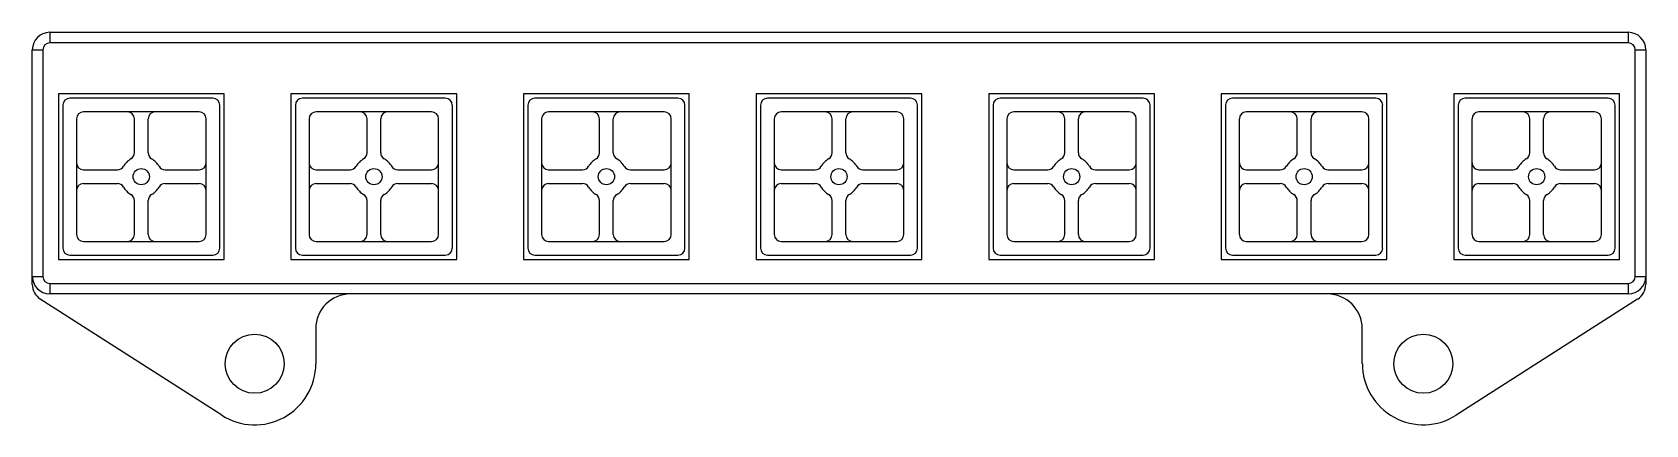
# Model space of a CAD drawing. Header units: millimetres. Extents: x 83 to 201, y 98 to 126.
import ezdxf

# ---------------------------------------------------------------- set-up
doc = ezdxf.new("R2010")
doc.units = ezdxf.units.MM

msp = doc.modelspace()

# ---------------------------------------------------------------- linework, layer by layer
at = {"color": 7, "linetype": 'Continuous', "lineweight": 25}
for p, q in [((84.7, 126.17), (84.7, 125.41)), ((84.7, 126.17), (199.63, 126.17)), ((199.63, 126.17), (199.63, 125.41)), ((83.43, 108.39), (83.43, 124.9)), ((83.43, 124.9), (84.19, 124.9)), ((84.19, 124.9), (84.19, 108.39)), ((199.63, 125.41), (84.7, 125.41)), ((200.14, 124.9), (200.9, 124.9)), ((200.14, 108.39), (200.14, 124.9)), ((200.9, 124.9), (200.9, 108.39)), ((85.33, 121.69), (85.33, 109.63)), ((97.4, 121.69), (85.33, 121.69)), ((96.57, 121.37), (86.16, 121.37)), ((97.4, 109.63), (97.4, 121.69)), ((114.33, 121.69), (102.26, 121.69)), ((102.26, 121.69), (102.26, 109.63)), ((113.5, 121.37), (103.09, 121.37)), ((114.33, 109.63), (114.33, 121.69)), ((131.26, 121.69), (119.2, 121.69)), ((119.2, 121.69), (119.2, 109.63)), ((130.44, 121.37), (120.02, 121.37)), ((131.26, 109.63), (131.26, 121.69)), ((136.13, 121.69), (136.13, 109.63)), ((148.2, 121.69), (136.13, 121.69)), ((147.37, 121.37), (136.96, 121.37)), ((148.2, 109.63), (148.2, 121.69)), ((153.06, 121.69), (153.06, 109.63)), ((165.13, 121.69), (153.06, 121.69)), ((164.3, 121.37), (153.89, 121.37)), ((165.13, 109.63), (165.13, 121.69)), ((182.06, 121.69), (170, 121.69)), ((170, 121.69), (170, 109.63)), ((181.24, 121.37), (170.82, 121.37)), ((182.06, 109.63), (182.06, 121.69)), ((199, 121.69), (186.93, 121.69)), ((186.93, 121.69), (186.93, 109.63)), ((198.17, 121.37), (187.76, 121.37)), ((199, 109.63), (199, 121.69)), ((85.65, 120.87), (85.65, 110.45)), ((86.65, 119.87), (86.65, 111.45)), ((95.57, 120.37), (87.16, 120.37)), ((90.86, 117.4), (90.86, 119.87)), ((91.86, 117.4), (91.86, 119.87)), ((96.08, 111.45), (96.08, 119.87)), ((97.08, 110.45), (97.08, 120.87)), ((102.58, 120.87), (102.58, 110.45)), ((103.58, 119.87), (103.58, 111.45)), ((112.5, 120.37), (104.09, 120.37)), ((107.8, 117.4), (107.8, 119.87)), ((108.8, 117.4), (108.8, 119.87)), ((113.01, 111.45), (113.01, 119.87)), ((114.01, 110.45), (114.01, 120.87)), ((119.51, 120.87), (119.51, 110.45)), ((120.51, 119.87), (120.51, 111.45)), ((129.44, 120.37), (121.02, 120.37)), ((124.73, 117.4), (124.73, 119.87)), ((125.73, 117.4), (125.73, 119.87)), ((129.94, 111.45), (129.94, 119.87)), ((130.94, 110.45), (130.94, 120.87)), ((136.45, 120.87), (136.45, 110.45)), ((137.45, 119.87), (137.45, 111.45)), ((146.37, 120.37), (137.96, 120.37)), ((141.66, 117.4), (141.66, 119.87)), ((142.66, 117.4), (142.66, 119.87)), ((146.88, 111.45), (146.88, 119.87)), ((147.88, 110.45), (147.88, 120.87)), ((153.38, 120.87), (153.38, 110.45)), ((154.38, 119.87), (154.38, 111.45)), ((163.3, 120.37), (154.89, 120.37)), ((158.6, 117.4), (158.6, 119.87)), ((159.6, 117.4), (159.6, 119.87)), ((163.81, 111.45), (163.81, 119.87)), ((164.81, 110.45), (164.81, 120.87)), ((170.31, 120.87), (170.31, 110.45)), ((171.31, 119.87), (171.31, 111.45)), ((180.24, 120.37), (171.82, 120.37)), ((175.53, 117.4), (175.53, 119.87)), ((176.53, 117.4), (176.53, 119.87)), ((180.74, 111.45), (180.74, 119.87)), ((181.74, 110.45), (181.74, 120.87)), ((187.25, 120.87), (187.25, 110.45)), ((188.25, 119.87), (188.25, 111.45)), ((197.17, 120.37), (188.76, 120.37)), ((192.46, 117.4), (192.46, 119.87)), ((193.46, 117.4), (193.46, 119.87)), ((197.68, 111.45), (197.68, 119.87)), ((198.68, 110.45), (198.68, 120.87)), ((87.16, 116.16), (89.63, 116.16)), ((87.16, 115.16), (89.63, 115.16)), ((93.1, 116.16), (95.57, 116.16)), ((93.1, 115.16), (95.57, 115.16)), ((104.09, 116.16), (106.56, 116.16)), ((104.09, 115.16), (106.56, 115.16)), ((110.03, 116.16), (112.5, 116.16)), ((110.03, 115.16), (112.5, 115.16)), ((121.02, 116.16), (123.49, 116.16)), ((121.02, 115.16), (123.49, 115.16)), ((126.97, 116.16), (129.44, 116.16)), ((126.97, 115.16), (129.44, 115.16)), ((137.96, 116.16), (140.43, 116.16)), ((137.96, 115.16), (140.43, 115.16)), ((143.9, 116.16), (146.37, 116.16)), ((143.9, 115.16), (146.37, 115.16)), ((154.89, 116.16), (157.36, 116.16)), ((154.89, 115.16), (157.36, 115.16)), ((160.83, 116.16), (163.3, 116.16)), ((160.83, 115.16), (163.3, 115.16)), ((171.82, 116.16), (174.29, 116.16)), ((171.82, 115.16), (174.29, 115.16)), ((177.77, 116.16), (180.24, 116.16)), ((177.77, 115.16), (180.24, 115.16)), ((188.76, 116.16), (191.23, 116.16)), ((188.76, 115.16), (191.23, 115.16)), ((194.7, 116.16), (197.17, 116.16)), ((194.7, 115.16), (197.17, 115.16)), ((90.86, 111.45), (90.86, 113.92)), ((91.86, 111.45), (91.86, 113.92)), ((107.8, 111.45), (107.8, 113.92)), ((108.8, 111.45), (108.8, 113.92)), ((124.73, 111.45), (124.73, 113.92)), ((125.73, 111.45), (125.73, 113.92)), ((141.66, 111.45), (141.66, 113.92)), ((142.66, 111.45), (142.66, 113.92)), ((158.6, 111.45), (158.6, 113.92)), ((159.6, 111.45), (159.6, 113.92)), ((175.53, 111.45), (175.53, 113.92)), ((176.53, 111.45), (176.53, 113.92)), ((192.46, 111.45), (192.46, 113.92)), ((193.46, 111.45), (193.46, 113.92)), ((87.16, 110.94), (95.57, 110.94)), ((104.09, 110.94), (112.5, 110.94)), ((121.02, 110.94), (129.44, 110.94)), ((137.96, 110.94), (146.37, 110.94)), ((154.89, 110.94), (163.3, 110.94)), ((171.82, 110.94), (180.24, 110.94)), ((188.76, 110.94), (197.17, 110.94)), ((85.33, 109.63), (97.4, 109.63)), ((86.16, 109.94), (96.57, 109.94)), ((102.26, 109.63), (114.33, 109.63)), ((103.09, 109.94), (113.5, 109.94)), ((119.2, 109.63), (131.26, 109.63)), ((120.02, 109.94), (130.44, 109.94)), ((136.13, 109.63), (148.2, 109.63)), ((136.96, 109.94), (147.37, 109.94)), ((153.06, 109.63), (165.13, 109.63)), ((153.89, 109.94), (164.3, 109.94)), ((170, 109.63), (182.06, 109.63)), ((170.82, 109.94), (181.24, 109.94)), ((186.93, 109.63), (199, 109.63)), ((187.76, 109.94), (198.17, 109.94)), ((83.43, 107.82), (83.43, 108.39)), ((83.43, 108.39), (84.19, 108.39)), ((200.14, 108.39), (200.9, 108.39)), ((200.9, 108.39), (200.9, 107.82)), ((84.7, 107.89), (84.7, 107.12)), ((84.7, 107.89), (199.63, 107.89)), ((199.63, 107.12), (84.7, 107.12)), ((199.63, 107.89), (199.63, 107.12)), ((97.22, 98.3), (84.01, 106.75)), ((200.31, 106.75), (187.1, 98.3)), ((104.06, 104.58), (104.06, 102.04)), ((180.26, 102.04), (180.26, 104.58))]:
    msp.add_line(p, q, dxfattribs=at)
for centre, radius in [((91.36, 115.66), 0.591), ((108.3, 115.66), 0.591), ((125.23, 115.66), 0.591), ((142.16, 115.66), 0.591), ((159.1, 115.66), 0.591), ((176.03, 115.66), 0.591), ((192.96, 115.66), 0.591), ((99.62, 102.04), 2.15), ((184.71, 102.04), 2.15)]:
    msp.add_circle(centre, radius, dxfattribs=at)
for centre, radius, start, end in [((84.7, 124.9), 1.27, 90, 180), ((199.63, 124.9), 1.27, 0, 90), ((84.7, 124.9), 0.508, 90, 180), ((199.63, 124.9), 0.508, 0, 90), ((86.16, 120.87), 0.508, 90, 180), ((96.57, 120.87), 0.508, 0, 90), ((103.09, 120.87), 0.508, 90, 180), ((113.5, 120.87), 0.508, 0, 90), ((120.02, 120.87), 0.508, 90, 180), ((130.44, 120.87), 0.508, 0, 90), ((136.96, 120.87), 0.508, 90, 180), ((147.37, 120.87), 0.508, 0, 90), ((153.89, 120.87), 0.508, 90, 180), ((164.3, 120.87), 0.508, 0, 90), ((170.82, 120.87), 0.508, 90, 180), ((181.24, 120.87), 0.508, 0, 90), ((187.76, 120.87), 0.508, 90, 180), ((198.17, 120.87), 0.508, 0, 90), ((87.16, 119.87), 0.508, 90, 180), ((90.35, 119.87), 0.508, 0, 90), ((92.37, 119.87), 0.508, 90, 180), ((95.57, 119.87), 0.508, 0, 90), ((104.09, 119.87), 0.508, 90, 180), ((107.29, 119.87), 0.508, 0, 90), ((109.3, 119.87), 0.508, 90, 180), ((112.5, 119.87), 0.508, 0, 90), ((121.02, 119.87), 0.508, 90, 180), ((124.22, 119.87), 0.508, 0, 90), ((126.24, 119.87), 0.508, 90, 180), ((129.44, 119.87), 0.508, 0, 90), ((137.96, 119.87), 0.508, 90, 180), ((141.15, 119.87), 0.508, 0, 90), ((143.17, 119.87), 0.508, 90, 180), ((146.37, 119.87), 0.508, 0, 90), ((154.89, 119.87), 0.508, 90, 180), ((158.09, 119.87), 0.508, 0, 90), ((160.1, 119.87), 0.508, 90, 180), ((163.3, 119.87), 0.508, 0, 90), ((171.82, 119.87), 0.508, 90, 180), ((175.02, 119.87), 0.508, 0, 90), ((177.04, 119.87), 0.508, 90, 180), ((180.24, 119.87), 0.508, 0, 90), ((188.76, 119.87), 0.508, 90, 180), ((191.95, 119.87), 0.508, 0, 90), ((193.97, 119.87), 0.508, 90, 180), ((197.17, 119.87), 0.508, 0, 90), ((87.16, 116.67), 0.508, 180, 270), ((89.63, 116.67), 0.508, 270, 329.8681), ((91.36, 115.66), 1.5, 120.1319, 149.8681), ((90.35, 117.4), 0.508, 300.1319, 0), ((92.37, 117.4), 0.508, 180, 239.8681), ((91.36, 115.66), 1.5, 30.1319, 59.8681), ((93.1, 116.67), 0.508, 210.1319, 270), ((95.57, 116.67), 0.508, 270, 0), ((104.09, 116.67), 0.508, 180, 270), ((106.56, 116.67), 0.508, 270, 329.8681), ((108.3, 115.66), 1.5, 120.1319, 149.8681), ((107.29, 117.4), 0.508, 300.1319, 0), ((109.3, 117.4), 0.508, 180, 239.8681), ((108.3, 115.66), 1.5, 30.1319, 59.8681), ((110.03, 116.67), 0.508, 210.1319, 270), ((112.5, 116.67), 0.508, 270, 0), ((121.02, 116.67), 0.508, 180, 270), ((123.49, 116.67), 0.508, 270, 329.8681), ((125.23, 115.66), 1.5, 120.1319, 149.8681), ((124.22, 117.4), 0.508, 300.1319, 0), ((126.24, 117.4), 0.508, 180, 239.8681), ((125.23, 115.66), 1.5, 30.1319, 59.8681), ((126.97, 116.67), 0.508, 210.1319, 270), ((129.44, 116.67), 0.508, 270, 0), ((137.96, 116.67), 0.508, 180, 270), ((140.43, 116.67), 0.508, 270, 329.8681), ((142.16, 115.66), 1.5, 120.1319, 149.8681), ((141.15, 117.4), 0.508, 300.1319, 0), ((143.17, 117.4), 0.508, 180, 239.8681), ((142.16, 115.66), 1.5, 30.1319, 59.8681), ((143.9, 116.67), 0.508, 210.1319, 270), ((146.37, 116.67), 0.508, 270, 0), ((154.89, 116.67), 0.508, 180, 270), ((157.36, 116.67), 0.508, 270, 329.8681), ((159.1, 115.66), 1.5, 120.1319, 149.8681), ((158.09, 117.4), 0.508, 300.1319, 0), ((160.1, 117.4), 0.508, 180, 239.8681), ((159.1, 115.66), 1.5, 30.1319, 59.8681), ((160.83, 116.67), 0.508, 210.1319, 270), ((163.3, 116.67), 0.508, 270, 0), ((171.82, 116.67), 0.508, 180, 270), ((174.29, 116.67), 0.508, 270, 329.8681), ((176.03, 115.66), 1.5, 120.1319, 149.8681), ((175.02, 117.4), 0.508, 300.1319, 0), ((177.04, 117.4), 0.508, 180, 239.8681), ((176.03, 115.66), 1.5, 30.1319, 59.8681), ((177.77, 116.67), 0.508, 210.1319, 270), ((180.24, 116.67), 0.508, 270, 0), ((188.76, 116.67), 0.508, 180, 270), ((191.23, 116.67), 0.508, 270, 329.8681), ((192.96, 115.66), 1.5, 120.1319, 149.8681), ((191.95, 117.4), 0.508, 300.1319, 0), ((193.97, 117.4), 0.508, 180, 239.8681), ((192.96, 115.66), 1.5, 30.1319, 59.8681), ((194.7, 116.67), 0.508, 210.1319, 270), ((197.17, 116.67), 0.508, 270, 0), ((87.16, 114.65), 0.508, 90, 180), ((89.63, 114.65), 0.508, 30.1319, 90), ((93.1, 114.65), 0.508, 90, 149.8681), ((95.57, 114.65), 0.508, 0, 90), ((104.09, 114.65), 0.508, 90, 180), ((106.56, 114.65), 0.508, 30.1319, 90), ((110.03, 114.65), 0.508, 90, 149.8681), ((112.5, 114.65), 0.508, 0, 90), ((121.02, 114.65), 0.508, 90, 180), ((123.49, 114.65), 0.508, 30.1319, 90), ((126.97, 114.65), 0.508, 90, 149.8681), ((129.44, 114.65), 0.508, 0, 90), ((137.96, 114.65), 0.508, 90, 180), ((140.43, 114.65), 0.508, 30.1319, 90), ((143.9, 114.65), 0.508, 90, 149.8681), ((146.37, 114.65), 0.508, 0, 90), ((154.89, 114.65), 0.508, 90, 180), ((157.36, 114.65), 0.508, 30.1319, 90), ((160.83, 114.65), 0.508, 90, 149.8681), ((163.3, 114.65), 0.508, 0, 90), ((171.82, 114.65), 0.508, 90, 180), ((174.29, 114.65), 0.508, 30.1319, 90), ((177.77, 114.65), 0.508, 90, 149.8681), ((180.24, 114.65), 0.508, 0, 90), ((188.76, 114.65), 0.508, 90, 180), ((191.23, 114.65), 0.508, 30.1319, 90), ((194.7, 114.65), 0.508, 90, 149.8681), ((197.17, 114.65), 0.508, 0, 90), ((91.36, 115.66), 1.5, 210.1319, 239.8681), ((90.35, 113.92), 0.508, 0, 59.8681), ((92.37, 113.92), 0.508, 120.1319, 180), ((91.36, 115.66), 1.5, 300.1319, 329.8681), ((108.3, 115.66), 1.5, 210.1319, 239.8681), ((107.29, 113.92), 0.508, 0, 59.8681), ((109.3, 113.92), 0.508, 120.1319, 180), ((108.3, 115.66), 1.5, 300.1319, 329.8681), ((125.23, 115.66), 1.5, 210.1319, 239.8681), ((124.22, 113.92), 0.508, 0, 59.8681), ((126.24, 113.92), 0.508, 120.1319, 180), ((125.23, 115.66), 1.5, 300.1319, 329.8681), ((142.16, 115.66), 1.5, 210.1319, 239.8681), ((141.15, 113.92), 0.508, 0, 59.8681), ((143.17, 113.92), 0.508, 120.1319, 180), ((142.16, 115.66), 1.5, 300.1319, 329.8681), ((159.1, 115.66), 1.5, 210.1319, 239.8681), ((158.09, 113.92), 0.508, 0, 59.8681), ((160.1, 113.92), 0.508, 120.1319, 180), ((159.1, 115.66), 1.5, 300.1319, 329.8681), ((176.03, 115.66), 1.5, 210.1319, 239.8681), ((175.02, 113.92), 0.508, 0, 59.8681), ((177.04, 113.92), 0.508, 120.1319, 180), ((176.03, 115.66), 1.5, 300.1319, 329.8681), ((192.96, 115.66), 1.5, 210.1319, 239.8681), ((191.95, 113.92), 0.508, 0, 59.8681), ((193.97, 113.92), 0.508, 120.1319, 180), ((192.96, 115.66), 1.5, 300.1319, 329.8681), ((86.16, 110.45), 0.508, 180, 270), ((87.16, 111.45), 0.508, 180, 270), ((90.35, 111.45), 0.508, 270, 0), ((92.37, 111.45), 0.508, 180, 270), ((95.57, 111.45), 0.508, 270, 0), ((96.57, 110.45), 0.508, 270, 0), ((103.09, 110.45), 0.508, 180, 270), ((104.09, 111.45), 0.508, 180, 270), ((107.29, 111.45), 0.508, 270, 0), ((109.3, 111.45), 0.508, 180, 270), ((112.5, 111.45), 0.508, 270, 0), ((113.5, 110.45), 0.508, 270, 0), ((120.02, 110.45), 0.508, 180, 270), ((121.02, 111.45), 0.508, 180, 270), ((124.22, 111.45), 0.508, 270, 0), ((126.24, 111.45), 0.508, 180, 270), ((129.44, 111.45), 0.508, 270, 0), ((130.44, 110.45), 0.508, 270, 0), ((136.96, 110.45), 0.508, 180, 270), ((137.96, 111.45), 0.508, 180, 270), ((141.15, 111.45), 0.508, 270, 0), ((143.17, 111.45), 0.508, 180, 270), ((146.37, 111.45), 0.508, 270, 0), ((147.37, 110.45), 0.508, 270, 0), ((153.89, 110.45), 0.508, 180, 270), ((154.89, 111.45), 0.508, 180, 270), ((158.09, 111.45), 0.508, 270, 0), ((160.1, 111.45), 0.508, 180, 270), ((163.3, 111.45), 0.508, 270, 0), ((164.3, 110.45), 0.508, 270, 0), ((170.82, 110.45), 0.508, 180, 270), ((171.82, 111.45), 0.508, 180, 270), ((175.02, 111.45), 0.508, 270, 0), ((177.04, 111.45), 0.508, 180, 270), ((180.24, 111.45), 0.508, 270, 0), ((181.24, 110.45), 0.508, 270, 0), ((187.76, 110.45), 0.508, 180, 270), ((188.76, 111.45), 0.508, 180, 270), ((191.95, 111.45), 0.508, 270, 0), ((193.97, 111.45), 0.508, 180, 270), ((197.17, 111.45), 0.508, 270, 0), ((198.17, 110.45), 0.508, 270, 0), ((84.7, 108.39), 1.27, 180, 270), ((84.7, 108.39), 0.508, 180, 270), ((199.63, 108.39), 0.508, 270, 0), ((199.63, 108.39), 1.27, 270, 0), ((84.7, 107.82), 1.27, 180, 237.3979), ((106.6, 104.58), 2.54, 90, 180), ((177.72, 104.58), 2.54, 0, 90), ((199.63, 107.82), 1.27, 302.6021, 0), ((99.62, 102.04), 4.45, 237.3979, 0), ((184.71, 102.04), 4.44, 180, 302.6021)]:
    msp.add_arc(centre, radius, start, end, dxfattribs=at)

doc.saveas('drawing.dxf')
